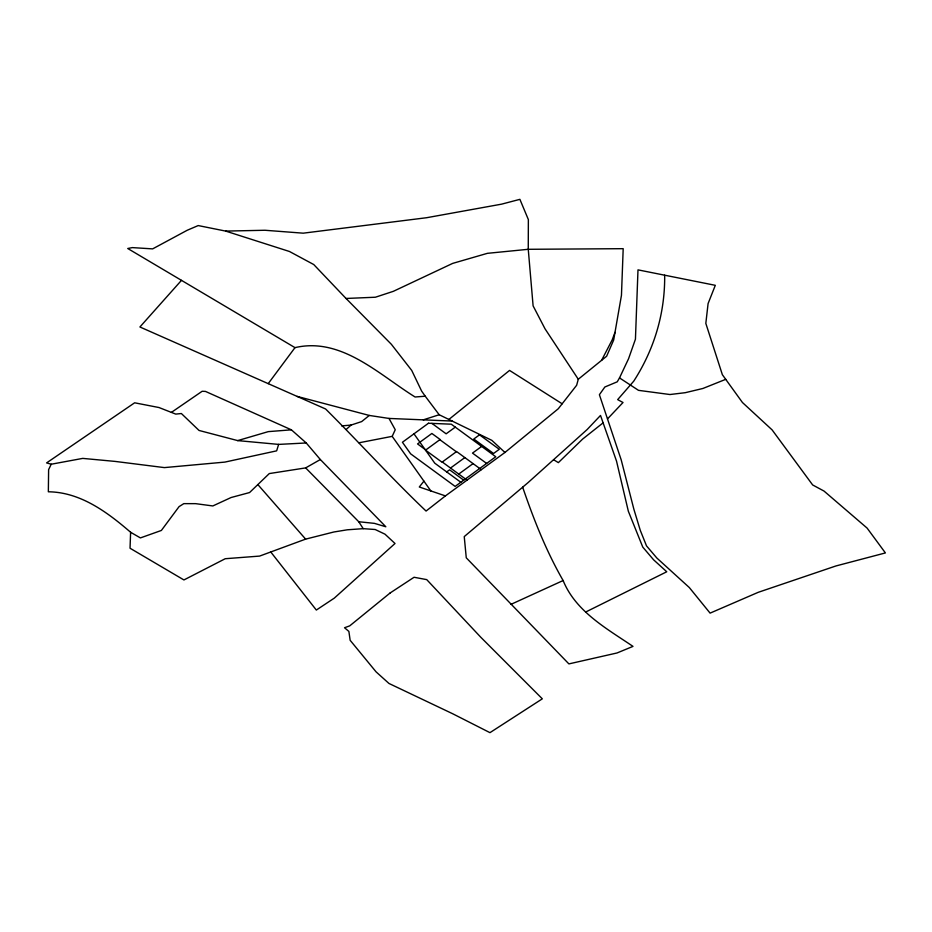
<?xml version="1.0" encoding="UTF-8"?>
<svg xmlns="http://www.w3.org/2000/svg" width="932" height="932" viewBox="0 0 932 932"><rect width="100%" height="100%" fill="white"/><g stroke="black" fill="none" stroke-linecap="round" stroke-linejoin="round"><path stroke-width="1.4" d="M130.608 532.265L140.406 537.915L161.376 530.448L179.072 506.624L183.814 503.641L195.592 503.653L212.834 505.948L231.089 497.525L249.566 492.55L269.29 473.572L305.661 467.899L358.75 521.745L374.443 523.365L385.825 526.766L320.34 459.534L306.244 442.968L278.633 444.401L276.653 450.843L224.868 462.097L164.393 467.608L115.009 461.398L82.738 458.393L51.225 464.229L48.615 469.623L48.348 491.793C80.397 492.119 107.331 512.169 130.608 532.265L130.037 548.226L183.93 579.949L225.229 558.722L259.597 556.089L305.626 539.127L333.901 531.986L347.321 529.795L363.212 528.665L375.177 529.504L384.986 534.176L395.017 543.496L334.308 598.123L316.332 610.052L270.664 551.849M504.946 452.463L491.851 440.358L439.182 414.74L425.237 396.217L415.09 396.997C378.718 374.361 341.275 336.836 294.99 347.636L127.742 248.495L132.356 247.609L152.65 248.879L187.215 230.262L198.213 225.567L225.637 231.089L289.468 251.489L313.758 264.548L346.04 298.461L375.398 297.226L393.339 291.332L452.672 263.395L487.401 253.329L528.258 249.298L623.193 248.681L621.458 295.293L613.664 340.052L606.627 356.245L578.283 379.254L576.64 385.277L558.268 408.764L504.946 452.463L445.426 495.906L426.064 511.051C391.428 478.116 359.437 442.595 325.606 408.985L139.916 326.981L181.472 280.346M615.004 332.375L612.184 339.9L601.583 360.346M359.053 442.782L392.186 436.351L395.25 429.745L388.993 418.433L369.282 415.439L297.098 396.391M619.512 377.914L628.552 358.762L635.438 339.201L637.989 269.861L715.31 285.32L708.087 303.576L705.827 323.392L722.358 374.676L742.454 402.519L772.104 429.885L812.657 484.955L824.028 491.071L867.086 528.071L885.4 552.932L835.899 565.969L758.217 592.321L710.091 613.128L689.296 587.521L656.862 558.035L646.517 545.884L640.296 530.39L633.888 509.291L621.213 459.919L599.393 394.702L604.856 387.001L617.24 381.817L619.512 377.914L638.502 390.345L669.957 394.527L685.276 392.687L702.879 388.481L725.725 379.336M268.218 383.635L294.99 347.636M423.909 481.133L419.295 486.993L445.426 495.906M607.501 418.911L623.019 402.507L617.671 399.618L633.748 381.153A373.755 264.746 11.9 0 0 654.555 338.409A373.056 264.245 11.9 0 0 664.679 276.816L664.609 275.185M346.226 429.431L351.073 425.062L361.686 421.579L369.282 415.439M448.875 419.458L509.559 370.423L562.159 403.789M603.109 422.848L582.675 439.042L558.361 462.633L553.573 459.697M455.282 427.136L446.137 433.811L431.889 423.384M450.517 468.039L464.835 457.589M446.708 471.918L449.585 469.821L463.705 480.155M481.646 446.428L472.501 453.103L486.62 463.425M458.754 474.062L473.072 463.612M171.406 412.387L202.151 391.277L205.471 391.417L291.401 429.827L306.244 442.968M305.661 467.899L320.34 459.534M586.018 611.858L666.753 571.77L653.577 559.783L642.765 547.084L628.343 511.237L616.53 461.142L600.511 415.439L587.16 429.524L527.966 482.694L464.241 536.599L466.268 557.814L568.893 663.899L617.042 652.971L633.003 646.389C606.639 628.541 575.685 611.509 563.126 580.531C546.117 550.94 533.687 519.334 522.666 487.191M510.981 604.355L563.126 580.531M439.182 414.74L423.268 419.854M51.225 464.229L46.6 462.901L134.639 402.799L159.011 407.54L175.752 414.099L181.367 413.528L199.04 430.456L237.683 440.603L268.276 431.632L291.401 429.827M341.706 425.912L351.073 425.062M225.637 231.089L264.968 230.262L303.215 233.175L426.565 217.727L501.591 204.155L519.893 199.343L528.362 219.591L528.258 249.298L533.104 305.859L545.022 328.798L578.283 379.254M388.993 418.433L452.171 421.054M237.683 440.603L278.633 444.401M481.32 469.646L456.598 451.554L442.013 462.202L425.528 450.156L440.125 439.496L431.877 433.473L417.559 443.923L425.796 449.958M439.857 439.694L456.33 451.752M442.281 462.016L466.99 480.097M460.827 482.252L434.766 463.181L413.971 433.834M346.04 298.461L391.37 344.304L411.723 370.423L421.637 391.102L425.237 396.217M257.849 484.582L305.626 539.127M392.186 436.351L430.852 490.943M358.75 521.745L363.212 528.665M390.054 593.032L349.71 625.873L344.525 627.737L348.883 631.43L350.152 640.296L376.085 671.867L388.97 683.459L452.847 713.83L489.952 732.657L542.319 698.825L480.679 637.139L426.728 579.622L414.064 577.269L390.054 593.032M428.475 423.245L402.426 442.257L410.639 453.837L455.142 486.411L495.766 456.75L451.263 424.188L428.475 423.245M479.514 434.836L473.782 439.019L493.552 453.476L499.284 449.306L479.514 434.836"/></g></svg>
